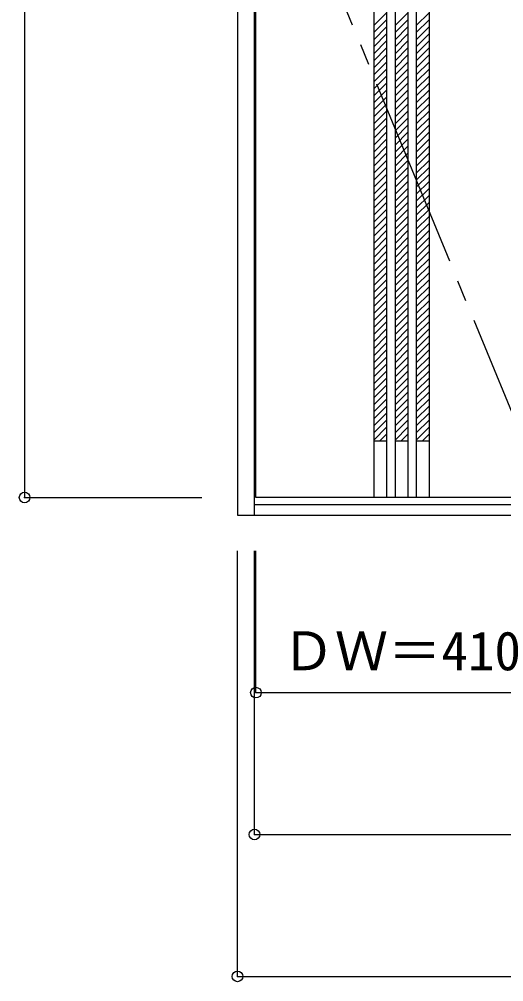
# Model space of a CAD drawing. Units: millimetres, scale not verified. Extents: x -1022 to 561, y -1664 to 1040.
# Drawn here: x -943 to -260, y -1664 to -308 of the extents above; entities that cross this region are included whole.
import ezdxf
from ezdxf.enums import TextEntityAlignment as Align

# ---------------------------------------------------------------- set-up
doc = ezdxf.new("R2010")
doc.units = ezdxf.units.MM
doc.header["$LTSCALE"] = 30
doc.header["$PDMODE"] = 32
doc.header["$PDSIZE"] = 15
doc.linetypes.add('CHAIN2', pattern=[12, 9, -1, 1, -1])
doc.linetypes.add('DASHED1', pattern=[1.8, 1.2, -0.6])
doc.layers.add('0-0', color=4, linetype='DASHED1')
doc.layers.add('0-1_寸法', color=7, linetype='Continuous')
doc.styles.add('ＭＳ ゴシック', font='')
doc.styles.get('ＭＳ ゴシック').set_extended_font_data('MS Gothic')

msp = doc.modelspace()

# ---------------------------------------------------------------- linework, layer by layer
at = {"layer": '0-0', "color": 3, "linetype": 'Continuous'}
for p, q in [((-635.63, 1040.15), (-635.63, -1006.85)), ((-611.63, -1006.85), (-611.63, 1040.15)), ((-609.63, -981.85), (-609.63, 1013.15)), ((-443.63, 1013.15), (-443.63, -981.85)), ((-425.63, 1013.15), (-425.63, -981.85)), ((-413.63, 1013.15), (-413.63, -981.85)), ((-395.63, 1013.15), (-395.63, -981.85)), ((-383.63, 1013.15), (-383.63, -981.85)), ((-365.63, 1013.15), (-365.63, -981.85)), ((-199.63, -981.85), (-609.63, -981.85)), ((-611.63, -991.85), (529.37, -991.85)), ((-635.63, -1006.85), (553.37, -1006.85))]:
    msp.add_line(p, q, dxfattribs=at)
at = {"layer": '0-0'}
for p, q in [((-443.63, -316.68), (-425.63, -298.68)), ((-443.63, -326.58), (-425.63, -308.58)), ((-413.63, -316.68), (-395.63, -298.68)), ((-413.63, -326.58), (-395.63, -308.58)), ((-383.63, -316.68), (-365.63, -298.68)), ((-383.63, -326.58), (-365.63, -308.58)), ((-443.63, -336.48), (-425.63, -318.48)), ((-413.63, -336.48), (-395.63, -318.48)), ((-383.63, -336.48), (-365.63, -318.48)), ((-443.63, -346.38), (-425.63, -328.38)), ((-443.63, -356.27), (-425.63, -338.27)), ((-413.63, -346.38), (-395.63, -328.38)), ((-413.63, -356.27), (-395.63, -338.27)), ((-383.63, -346.38), (-365.63, -328.38)), ((-383.63, -356.27), (-365.63, -338.27)), ((-443.63, -366.17), (-425.63, -348.17)), ((-413.63, -366.17), (-395.63, -348.17)), ((-383.63, -366.17), (-365.63, -348.17)), ((-443.63, -376.07), (-425.63, -358.07)), ((-413.63, -376.07), (-395.63, -358.07)), ((-383.63, -376.07), (-365.63, -358.07)), ((-443.63, -385.97), (-425.63, -367.97)), ((-443.63, -395.87), (-425.63, -377.87)), ((-413.63, -385.97), (-395.63, -367.97)), ((-413.63, -395.87), (-395.63, -377.87)), ((-383.63, -385.97), (-365.63, -367.97)), ((-383.63, -395.87), (-365.63, -377.87)), ((-443.63, -405.77), (-425.63, -387.77)), ((-413.63, -405.77), (-395.63, -387.77)), ((-383.63, -405.77), (-365.63, -387.77)), ((-443.63, -415.67), (-425.63, -397.67)), ((-413.63, -415.67), (-395.63, -397.67)), ((-383.63, -415.67), (-365.63, -397.67)), ((-443.63, -425.57), (-425.63, -407.57)), ((-443.63, -435.47), (-425.63, -417.47)), ((-413.63, -425.57), (-395.63, -407.57)), ((-413.63, -435.47), (-395.63, -417.47)), ((-383.63, -425.57), (-365.63, -407.57)), ((-383.63, -435.47), (-365.63, -417.47)), ((-443.63, -445.37), (-425.63, -427.37)), ((-413.63, -445.37), (-395.63, -427.37)), ((-383.63, -445.37), (-365.63, -427.37)), ((-443.63, -455.27), (-425.63, -437.27)), ((-443.63, -465.17), (-425.63, -447.17)), ((-413.63, -455.27), (-395.63, -437.27)), ((-413.63, -465.17), (-395.63, -447.17)), ((-383.63, -455.27), (-365.63, -437.27)), ((-383.63, -465.17), (-365.63, -447.17)), ((-443.63, -475.07), (-425.63, -457.07)), ((-413.63, -475.07), (-395.63, -457.07)), ((-383.63, -475.07), (-365.63, -457.07)), ((-443.63, -484.97), (-425.63, -466.97)), ((-413.63, -484.97), (-395.63, -466.97)), ((-383.63, -484.97), (-365.63, -466.97)), ((-443.63, -494.87), (-425.63, -476.87)), ((-443.63, -504.77), (-425.63, -486.77)), ((-413.63, -494.87), (-395.63, -476.87)), ((-413.63, -504.77), (-395.63, -486.77)), ((-383.63, -494.87), (-365.63, -476.87)), ((-383.63, -504.77), (-365.63, -486.77)), ((-443.63, -514.67), (-425.63, -496.67)), ((-413.63, -514.67), (-395.63, -496.67)), ((-383.63, -514.67), (-365.63, -496.67)), ((-443.63, -524.57), (-425.63, -506.57)), ((-413.63, -524.57), (-395.63, -506.57)), ((-383.63, -524.57), (-365.63, -506.57)), ((-443.63, -534.47), (-425.63, -516.47)), ((-443.63, -544.36), (-425.63, -526.36)), ((-413.63, -534.47), (-395.63, -516.47)), ((-413.63, -544.36), (-395.63, -526.36)), ((-383.63, -534.47), (-365.63, -516.47)), ((-383.63, -544.36), (-365.63, -526.36)), ((-443.63, -554.26), (-425.63, -536.26)), ((-413.63, -554.26), (-395.63, -536.26)), ((-383.63, -554.26), (-365.63, -536.26)), ((-443.63, -564.16), (-425.63, -546.16)), ((-443.63, -574.06), (-425.63, -556.06)), ((-413.63, -564.16), (-395.63, -546.16)), ((-413.63, -574.06), (-395.63, -556.06)), ((-383.63, -564.16), (-365.63, -546.16)), ((-383.63, -574.06), (-365.63, -556.06)), ((-443.63, -583.96), (-425.63, -565.96)), ((-413.63, -583.96), (-395.63, -565.96)), ((-383.63, -583.96), (-365.63, -565.96)), ((-443.63, -593.86), (-425.63, -575.86)), ((-413.63, -593.86), (-395.63, -575.86)), ((-383.63, -593.86), (-365.63, -575.86)), ((-443.63, -603.76), (-425.63, -585.76)), ((-443.63, -613.66), (-425.63, -595.66)), ((-413.63, -603.76), (-395.63, -585.76)), ((-413.63, -613.66), (-395.63, -595.66)), ((-383.63, -603.76), (-365.63, -585.76)), ((-383.63, -613.66), (-365.63, -595.66)), ((-443.63, -623.56), (-425.63, -605.56)), ((-413.63, -623.56), (-395.63, -605.56)), ((-383.63, -623.56), (-365.63, -605.56)), ((-443.63, -633.46), (-425.63, -615.46)), ((-413.63, -633.46), (-395.63, -615.46)), ((-383.63, -633.46), (-365.63, -615.46)), ((-443.63, -643.36), (-425.63, -625.36)), ((-443.63, -653.26), (-425.63, -635.26)), ((-413.63, -643.36), (-395.63, -625.36)), ((-413.63, -653.26), (-395.63, -635.26)), ((-383.63, -643.36), (-365.63, -625.36)), ((-383.63, -653.26), (-365.63, -635.26)), ((-443.63, -663.16), (-425.63, -645.16)), ((-413.63, -663.16), (-395.63, -645.16)), ((-383.63, -663.16), (-365.63, -645.16)), ((-443.63, -673.06), (-425.63, -655.06)), ((-413.63, -673.06), (-395.63, -655.06)), ((-383.63, -673.06), (-365.63, -655.06)), ((-443.63, -682.96), (-425.63, -664.96)), ((-443.63, -692.86), (-425.63, -674.86)), ((-413.63, -682.96), (-395.63, -664.96)), ((-413.63, -692.86), (-395.63, -674.86)), ((-383.63, -682.96), (-365.63, -664.96)), ((-383.63, -692.86), (-365.63, -674.86)), ((-443.63, -702.76), (-425.63, -684.76)), ((-413.63, -702.76), (-395.63, -684.76)), ((-383.63, -702.76), (-365.63, -684.76)), ((-443.63, -712.66), (-425.63, -694.66)), ((-443.63, -722.56), (-425.63, -704.56)), ((-413.63, -712.66), (-395.63, -694.66)), ((-413.63, -722.56), (-395.63, -704.56)), ((-383.63, -712.66), (-365.63, -694.66)), ((-383.63, -722.56), (-365.63, -704.56)), ((-443.63, -732.46), (-425.63, -714.46)), ((-413.63, -732.46), (-395.63, -714.46)), ((-383.63, -732.46), (-365.63, -714.46)), ((-443.63, -742.35), (-425.63, -724.35)), ((-413.63, -742.35), (-395.63, -724.35)), ((-383.63, -742.35), (-365.63, -724.35)), ((-443.63, -752.25), (-425.63, -734.25)), ((-443.63, -762.15), (-425.63, -744.15)), ((-413.63, -752.25), (-395.63, -734.25)), ((-413.63, -762.15), (-395.63, -744.15)), ((-383.63, -752.25), (-365.63, -734.25)), ((-383.63, -762.15), (-365.63, -744.15)), ((-443.63, -772.05), (-425.63, -754.05)), ((-413.63, -772.05), (-395.63, -754.05)), ((-383.63, -772.05), (-365.63, -754.05)), ((-443.63, -781.95), (-425.63, -763.95)), ((-413.63, -781.95), (-395.63, -763.95)), ((-383.63, -781.95), (-365.63, -763.95)), ((-443.63, -791.85), (-425.63, -773.85)), ((-443.63, -801.75), (-425.63, -783.75)), ((-413.63, -791.85), (-395.63, -773.85)), ((-413.63, -801.75), (-395.63, -783.75)), ((-383.63, -791.85), (-365.63, -773.85)), ((-383.63, -801.75), (-365.63, -783.75)), ((-443.63, -811.65), (-425.63, -793.65)), ((-413.63, -811.65), (-395.63, -793.65)), ((-383.63, -811.65), (-365.63, -793.65)), ((-443.63, -821.55), (-425.63, -803.55)), ((-443.63, -831.45), (-425.63, -813.45)), ((-413.63, -821.55), (-395.63, -803.55)), ((-413.63, -831.45), (-395.63, -813.45)), ((-383.63, -821.55), (-365.63, -803.55)), ((-383.63, -831.45), (-365.63, -813.45)), ((-443.63, -841.35), (-425.63, -823.35)), ((-413.63, -841.35), (-395.63, -823.35)), ((-383.63, -841.35), (-365.63, -823.35)), ((-443.63, -851.25), (-425.63, -833.25)), ((-413.63, -851.25), (-395.63, -833.25)), ((-383.63, -851.25), (-365.63, -833.25)), ((-443.63, -861.15), (-425.63, -843.15)), ((-443.63, -871.05), (-425.63, -853.05)), ((-413.63, -861.15), (-395.63, -843.15)), ((-413.63, -871.05), (-395.63, -853.05)), ((-383.63, -861.15), (-365.63, -843.15)), ((-383.63, -871.05), (-365.63, -853.05)), ((-443.63, -880.95), (-425.63, -862.95)), ((-413.63, -880.95), (-395.63, -862.95)), ((-383.63, -880.95), (-365.63, -862.95)), ((-443.63, -890.85), (-425.63, -872.85)), ((-413.63, -890.85), (-395.63, -872.85)), ((-383.63, -890.85), (-365.63, -872.85)), ((-443.63, -900.75), (-425.63, -882.75)), ((-434.83, -901.85), (-425.63, -892.65)), ((-413.63, -900.75), (-395.63, -882.75)), ((-404.83, -901.85), (-395.63, -892.65)), ((-383.63, -900.75), (-365.63, -882.75)), ((-374.83, -901.85), (-365.63, -892.65))]:
    msp.add_line(p, q, dxfattribs=at)
at = {"layer": '0-0', "color": 7, "linetype": 'Continuous'}
for p, q in [((-443.63, -901.85), (-425.63, -901.85)), ((-413.63, -901.85), (-395.63, -901.85)), ((-383.63, -901.85), (-365.63, -901.85))]:
    msp.add_line(p, q, dxfattribs=at)
at = {"layer": '0-0', "color": 7, "linetype": 'CHAIN2'}
msp.add_lwpolyline([(-199.63, -981.85), (-609.63, 15.65), (-199.63, 1013.15)], dxfattribs=at)
at = {"layer": '0-1_寸法', "color": 4}
for p, q in [((-935.63, 1013.15), (-935.63, -981.85)), ((-935.63, -981.85), (-685.63, -981.85)), ((-635.63, -1656.85), (-635.63, -1056.85)), ((-611.63, -1456.85), (-611.63, -1056.85)), ((-609.63, -1256.85), (-609.63, -1056.85)), ((-611.63, -1456.85), (529.37, -1456.85)), ((-635.63, -1656.85), (553.37, -1656.85))]:
    msp.add_line(p, q, dxfattribs=at)
msp.add_lwpolyline([(-609.63, -1256.85), (-199.63, -1256.85), (-195.63, -1256.85), (-195.63, -1056.85)], dxfattribs=at)
at = {"layer": '0-1_寸法'}
for p in [(-935.63, -981.85), (-609.63, -1256.85), (-611.63, -1456.85), (-635.63, -1656.85)]:
    msp.add_point(p, dxfattribs=at)

# ---------------------------------------------------------------- texts
at = {"layer": '0-1_寸法', "style": 'ＭＳ ゴシック'}
msp.add_text('ＤＷ＝410', height=54.99, dxfattribs=at).set_placement((-573.38, -1241.85), align=Align.BOTTOM_LEFT)

doc.saveas('drawing.dxf')
